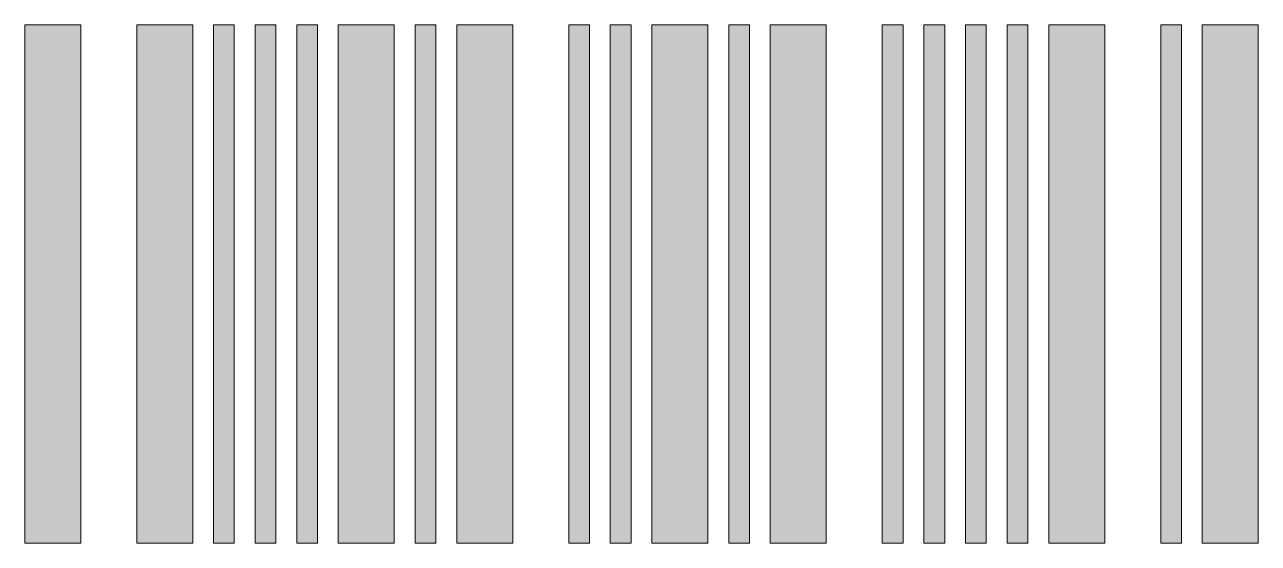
# Model space of a CAD drawing. Extents: x 518 to 1396, y -1282 to -709.
# Drawn here: x 520 to 1396, y -1077 to -709 of the extents above; entities that cross this region are included whole.
import ezdxf

# ---------------------------------------------------------------- set-up
doc = ezdxf.new("R2010")
doc.units = 0
doc.header["$MEASUREMENT"] = 0
doc.layers.add('katman 1', color=7, linetype='Continuous')

# ---------------------------------------------------------------- blocks, each defined once
blk = doc.blocks.new('block 3')
at = {"layer": 'katman 1', "true_color": 0xffffff}
h = blk.add_hatch(color=7, dxfattribs=at)
h.dxf.hatch_style = 2
h.paths.add_polyline_path([(559.89, -1077.05), (520.13, -1077.05), (520.13, -708.95), (559.89, -708.95)])
h.paths.add_polyline_path([(639.41, -1077.05), (599.65, -1077.05), (599.65, -708.95), (639.41, -708.95)])
h.paths.add_polyline_path([(668.95, -1077.05), (654.18, -1077.05), (654.18, -708.95), (668.95, -708.95)])
h.paths.add_polyline_path([(698.48, -1077.05), (683.71, -1077.05), (683.71, -708.95), (698.48, -708.95)])
h.paths.add_polyline_path([(728.02, -1077.05), (713.25, -1077.05), (713.25, -708.95), (728.02, -708.95)])
h = blk.add_hatch(color=7, dxfattribs=at)
h.dxf.hatch_style = 2
h.paths.add_polyline_path([(782.55, -1077.05), (742.79, -1077.05), (742.79, -708.95), (782.55, -708.95)])
h.paths.add_polyline_path([(812.08, -1077.05), (797.32, -1077.05), (797.32, -708.95), (812.08, -708.95)])
h.paths.add_polyline_path([(866.61, -1077.05), (826.85, -1077.05), (826.85, -708.95), (866.61, -708.95)])
h.paths.add_polyline_path([(921.14, -1077.05), (906.37, -1077.05), (906.37, -708.95), (921.14, -708.95)])
h.paths.add_polyline_path([(950.68, -1077.05), (935.91, -1077.05), (935.91, -708.95), (950.68, -708.95)])
h = blk.add_hatch(color=7, dxfattribs=at)
h.dxf.hatch_style = 2
h.paths.add_polyline_path([(1005.21, -1077.05), (965.45, -1077.05), (965.45, -708.95), (1005.21, -708.95)])
h.paths.add_polyline_path([(1034.74, -1077.05), (1019.98, -1077.05), (1019.98, -708.95), (1034.74, -708.95)])
h.paths.add_polyline_path([(1089.27, -1077.05), (1049.51, -1077.05), (1049.51, -708.95), (1089.27, -708.95)])
h.paths.add_polyline_path([(1143.8, -1077.05), (1129.03, -1077.05), (1129.03, -708.95), (1143.8, -708.95)])
h.paths.add_polyline_path([(1173.34, -1077.05), (1158.57, -1077.05), (1158.57, -708.95), (1173.34, -708.95)])
h = blk.add_hatch(color=7, dxfattribs=at)
h.dxf.hatch_style = 2
h.paths.add_polyline_path([(1202.88, -1077.05), (1188.11, -1077.05), (1188.11, -708.95), (1202.88, -708.95)])
h.paths.add_polyline_path([(1232.41, -1077.05), (1217.64, -1077.05), (1217.64, -708.95), (1232.41, -708.95)])
h.paths.add_polyline_path([(1286.94, -1077.05), (1247.18, -1077.05), (1247.18, -708.95), (1286.94, -708.95)])
h.paths.add_polyline_path([(1341.47, -1077.05), (1326.7, -1077.05), (1326.7, -708.95), (1341.47, -708.95)])
h.paths.add_polyline_path([(1396, -1077.05), (1356.24, -1077.05), (1356.24, -708.95), (1396, -708.95)])
at = {"layer": 'katman 1', "lineweight": 0}
for points in [[(559.89, -1077.05), (520.13, -1077.05), (520.13, -708.95), (559.89, -708.95), (559.89, -1077.05)], [(639.41, -1077.05), (599.65, -1077.05), (599.65, -708.95), (639.41, -708.95), (639.41, -1077.05)], [(668.95, -1077.05), (654.18, -1077.05), (654.18, -708.95), (668.95, -708.95), (668.95, -1077.05)], [(698.48, -1077.05), (683.71, -1077.05), (683.71, -708.95), (698.48, -708.95), (698.48, -1077.05)], [(728.02, -1077.05), (713.25, -1077.05), (713.25, -708.95), (728.02, -708.95), (728.02, -1077.05)], [(782.55, -1077.05), (742.79, -1077.05), (742.79, -708.95), (782.55, -708.95), (782.55, -1077.05)], [(812.08, -1077.05), (797.32, -1077.05), (797.32, -708.95), (812.08, -708.95), (812.08, -1077.05)], [(866.61, -1077.05), (826.85, -1077.05), (826.85, -708.95), (866.61, -708.95), (866.61, -1077.05)], [(921.14, -1077.05), (906.37, -1077.05), (906.37, -708.95), (921.14, -708.95), (921.14, -1077.05)], [(950.68, -1077.05), (935.91, -1077.05), (935.91, -708.95), (950.68, -708.95), (950.68, -1077.05)], [(1005.21, -1077.05), (965.45, -1077.05), (965.45, -708.95), (1005.21, -708.95), (1005.21, -1077.05)], [(1034.74, -1077.05), (1019.98, -1077.05), (1019.98, -708.95), (1034.74, -708.95), (1034.74, -1077.05)], [(1089.27, -1077.05), (1049.51, -1077.05), (1049.51, -708.95), (1089.27, -708.95), (1089.27, -1077.05)], [(1143.8, -1077.05), (1129.03, -1077.05), (1129.03, -708.95), (1143.8, -708.95), (1143.8, -1077.05)], [(1173.34, -1077.05), (1158.57, -1077.05), (1158.57, -708.95), (1173.34, -708.95), (1173.34, -1077.05)], [(1202.88, -1077.05), (1188.11, -1077.05), (1188.11, -708.95), (1202.88, -708.95), (1202.88, -1077.05)], [(1232.41, -1077.05), (1217.64, -1077.05), (1217.64, -708.95), (1232.41, -708.95), (1232.41, -1077.05)], [(1286.94, -1077.05), (1247.18, -1077.05), (1247.18, -708.95), (1286.94, -708.95), (1286.94, -1077.05)], [(1341.47, -1077.05), (1326.7, -1077.05), (1326.7, -708.95), (1341.47, -708.95), (1341.47, -1077.05)], [(1396, -1077.05), (1356.24, -1077.05), (1356.24, -708.95), (1396, -708.95), (1396, -1077.05)]]:
    blk.add_lwpolyline(points, dxfattribs=at)
blk = doc.blocks.new('block 2')
at = {"layer": 'katman 1'}
blk.add_blockref('block 3', (0, 0), dxfattribs=at)

msp = doc.modelspace()

# ---------------------------------------------------------------- block references
at = {"layer": 'katman 1'}
msp.add_blockref('block 2', (0, 0), dxfattribs=at)

doc.saveas('drawing.dxf')
